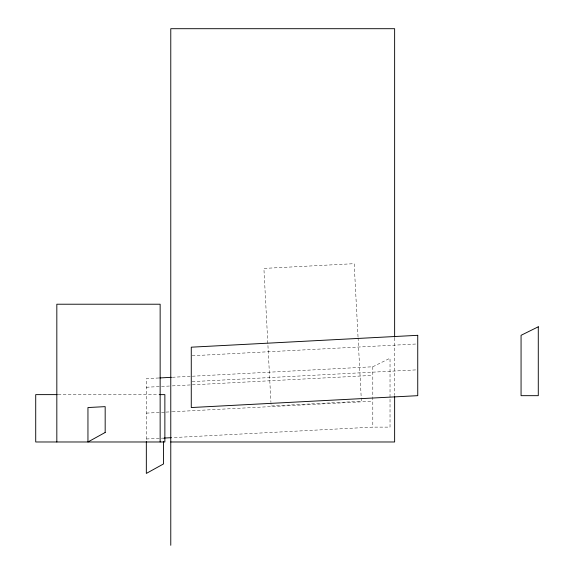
<?xml version="1.0" encoding="UTF-8"?>
<svg xmlns="http://www.w3.org/2000/svg" width="574" height="574" viewBox="0 0 574 574"><rect width="100%" height="100%" fill="white"/><g stroke="black" fill="none" stroke-linecap="round" stroke-linejoin="round"><path stroke-width="0.43" stroke-dasharray="2.87 2.15" d="M172.293 377.276L372.806 366.772L390.026 358.241L390.026 427.121L372.806 427.121L172.293 437.632M192.161 355.751L416.853 343.977M158.862 377.979L146.334 378.639L146.334 441.664M192.161 381.631L417.743 369.807M146.334 387.249L160.655 386.496M161.552 386.453L171.396 385.936M172.293 385.886L372.806 375.382M146.334 413.129L160.655 412.376M161.552 412.326L165.133 412.139M166.022 412.096L171.396 411.809M172.293 411.766L372.806 401.255M146.334 438.988L163.554 438.091L163.554 440.681M58.139 394.625L158.589 394.625M358.025 336.931L354.187 263.681L263.904 268.41L270.928 402.41M358.076 337.828L361.398 401.255L271.115 405.983L270.978 403.3M394.632 337.986L394.632 395.364M372.806 366.772L372.806 427.121"/><path stroke-width="0.86" d="M159.759 377.936L171.396 377.326M164.236 438.055L171.396 437.675M57.242 394.625L35.717 394.625L35.717 441.98L164.867 441.98L164.867 394.625L159.486 394.625M170.772 441.98L394.632 441.98L394.632 396.261M394.632 337.089L394.632 28.7L170.772 28.7L170.772 545.3M163.554 441.542L163.554 463.921L146.334 473.428L146.334 441.643M160.146 441.98L160.146 304.22L56.826 304.22L56.826 441.98M105.171 432.466L87.951 441.98L87.951 407.54L105.171 406.636L105.171 432.466M538.283 326.793L521.063 335.316L521.063 395.673L538.283 395.673L538.283 326.793M417.743 335.316L191.271 347.184L191.271 407.54L417.743 395.673L417.743 335.316"/></g></svg>
